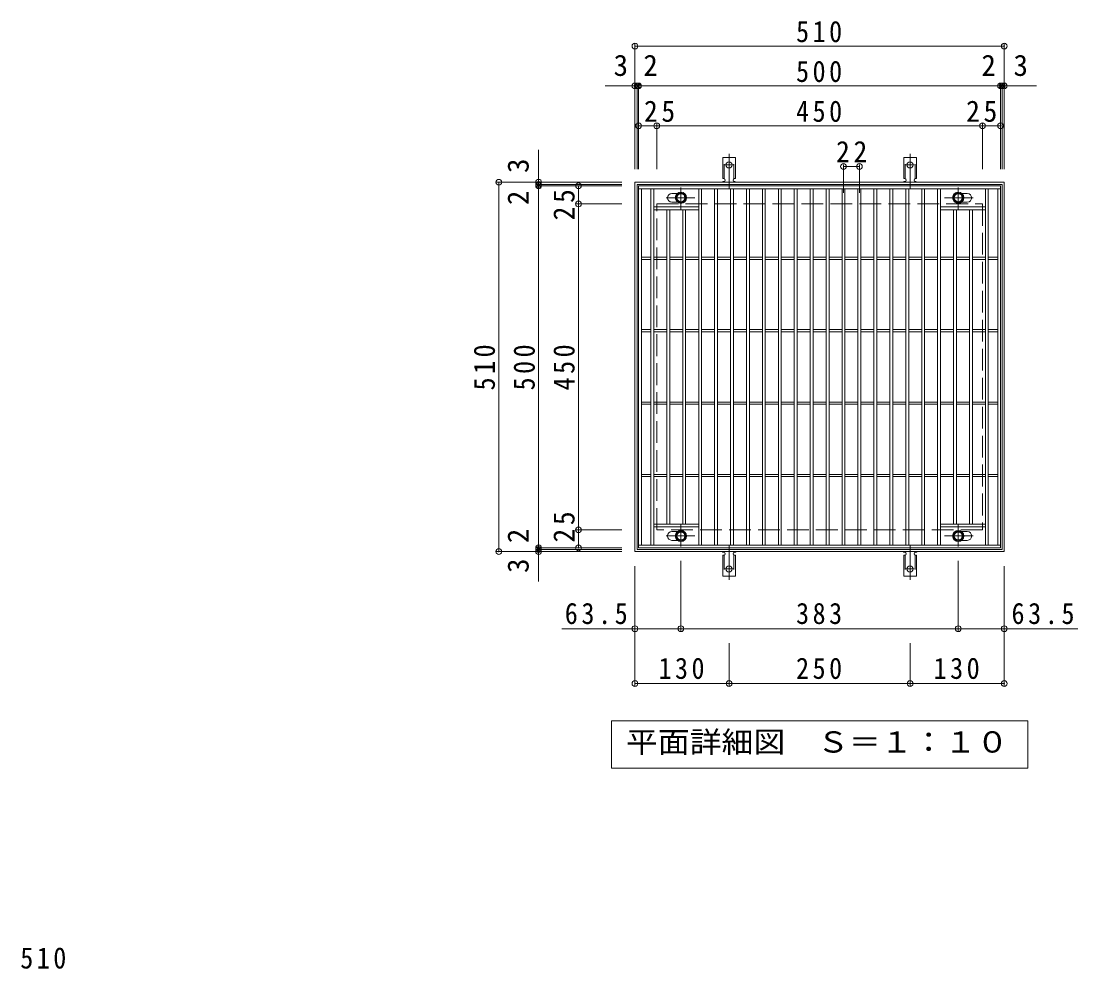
# Model space of a CAD drawing. Units: millimetres, scale not verified. Extents: x -1211 to 1704, y -1378 to 1321.
# Drawn here: x -1089 to 371, y 13 to 1321 of the extents above; entities that cross this region are included whole.
import ezdxf
from ezdxf.enums import TextEntityAlignment as Align

# ---------------------------------------------------------------- set-up
doc = ezdxf.new("R2010")
doc.units = ezdxf.units.MM
doc.header["$LTSCALE"] = 10
doc.header["$PDMODE"] = 32
doc.header["$PDSIZE"] = 8
for name, pattern in [('CHAIN1', [8, 5, -1, 1, -1]), ('CHAIN2', [12, 9, -1, 1, -1]), ('DASHED2', [3, 2, -1]), ('DASHED3', [4, 3, -1])]:
    doc.linetypes.add(name, pattern=pattern)
for name, color, linetype, lineweight in [('C-1', 2, 'Continuous', 9), ('C-2', 3, 'Continuous', 9), ('C-4', 7, 'Continuous', 9), ('C-5', 2, 'Continuous', 9), ('C-8', 4, 'Continuous', 9), ('C-A', 3, 'Continuous', 9), ('D-4', 7, 'Continuous', 9)]:
    doc.layers.add(name, color=color, linetype=linetype, lineweight=lineweight)
doc.styles.add('ＭＳ ゴシック', font='')
doc.styles.get('ＭＳ ゴシック').set_extended_font_data('MS Gothic')

msp = doc.modelspace()

# ---------------------------------------------------------------- linework, layer by layer
at = {"layer": 'C-1'}
for p, q in [((-237.95, 1095.97), (266.05, 1095.97)), ((-237.95, 591.97), (-237.95, 1095.97)), ((266.05, 1095.97), (266.05, 591.97)), ((266.05, 591.97), (-237.95, 591.97))]:
    msp.add_line(p, q, dxfattribs=at)
msp.add_lwpolyline([(-240.95, 588.97), (-240.95, 1098.97), (269.05, 1098.97), (269.05, 588.97)], close=True, dxfattribs=at)
at = {"layer": 'C-1', "linetype": 'DASHED3'}
msp.add_lwpolyline([(-210.95, 618.97), (-210.95, 1068.97), (239.05, 1068.97), (239.05, 618.97)], close=True, dxfattribs=at)
at = {"layer": 'C-2'}
for p, q in [((-235.95, 1089.97), (264.05, 1089.97)), ((-231.95, 597.97), (-231.95, 1089.97)), ((-218.95, 597.97), (-218.95, 1089.97)), ((-214.95, 597.97), (-214.95, 1089.97)), ((-189.95, 1083.47), (-182.36, 1083.47)), ((-152.95, 597.97), (-152.95, 1089.97)), ((-148.95, 597.97), (-148.95, 1089.97)), ((-130.95, 597.97), (-130.95, 1089.97)), ((-126.95, 597.97), (-126.95, 1089.97)), ((-108.95, 597.97), (-108.95, 1089.97)), ((-104.95, 597.97), (-104.95, 1089.97)), ((-86.95, 597.97), (-86.95, 1089.97)), ((-82.95, 597.97), (-82.95, 1089.97)), ((-64.95, 597.97), (-64.95, 1089.97)), ((-60.95, 597.97), (-60.95, 1089.97)), ((-42.95, 597.97), (-42.95, 1089.97)), ((-38.95, 597.97), (-38.95, 1089.97)), ((-20.95, 597.97), (-20.95, 1089.97)), ((-16.95, 597.97), (-16.95, 1089.97)), ((1.05, 597.97), (1.05, 1089.97)), ((5.05, 597.97), (5.05, 1089.97)), ((23.05, 597.97), (23.05, 1089.97)), ((27.05, 597.97), (27.05, 1089.97)), ((45.05, 597.97), (45.05, 1089.97)), ((49.05, 597.97), (49.05, 1089.97)), ((67.05, 597.97), (67.05, 1089.97)), ((71.05, 597.97), (71.05, 1089.97)), ((89.05, 597.97), (89.05, 1089.97)), ((93.05, 597.97), (93.05, 1089.97)), ((111.05, 597.97), (111.05, 1089.97)), ((115.05, 597.97), (115.05, 1089.97)), ((133.05, 597.97), (133.05, 1089.97)), ((137.05, 597.97), (137.05, 1089.97)), ((155.05, 597.97), (155.05, 1089.97)), ((159.05, 597.97), (159.05, 1089.97)), ((177.05, 597.97), (177.05, 1089.97)), ((181.05, 597.97), (181.05, 1089.97)), ((218.05, 1083.47), (210.45, 1083.47)), ((243.05, 597.97), (243.05, 1089.97)), ((247.05, 597.97), (247.05, 1089.97)), ((260.05, 597.97), (260.05, 1089.97)), ((-189.95, 1071.47), (-182.36, 1071.47)), ((218.05, 1071.47), (210.45, 1071.47)), ((-214.95, 1064.97), (-152.95, 1064.97)), ((-214.95, 1060.97), (-152.95, 1060.97)), ((-196.95, 626.97), (-196.95, 1060.97)), ((-192.95, 626.97), (-192.95, 1060.97)), ((-174.95, 626.97), (-174.95, 1060.97)), ((-170.95, 626.97), (-170.95, 1060.97)), ((243.05, 1064.97), (181.05, 1064.97)), ((243.05, 1060.97), (181.05, 1060.97)), ((199.05, 626.97), (199.05, 1060.97)), ((203.05, 626.97), (203.05, 1060.97)), ((221.05, 626.97), (221.05, 1060.97)), ((225.05, 626.97), (225.05, 1060.97)), ((-231.95, 995.47), (-218.95, 995.47)), ((-231.95, 992.47), (-218.95, 992.47)), ((-214.95, 995.47), (-196.95, 995.47)), ((-214.95, 992.47), (-196.95, 992.47)), ((-192.95, 995.47), (-174.95, 995.47)), ((-192.95, 992.47), (-174.95, 992.47)), ((-170.95, 995.47), (-152.95, 995.47)), ((-170.95, 992.47), (-152.95, 992.47)), ((-148.95, 995.47), (-130.95, 995.47)), ((-148.95, 992.47), (-130.95, 992.47)), ((-126.95, 995.47), (-108.95, 995.47)), ((-126.95, 992.47), (-108.95, 992.47)), ((-104.95, 995.47), (-86.95, 995.47)), ((-104.95, 992.47), (-86.95, 992.47)), ((-82.95, 995.47), (-64.95, 995.47)), ((-82.95, 992.47), (-64.95, 992.47)), ((-60.95, 995.47), (-42.95, 995.47)), ((-60.95, 992.47), (-42.95, 992.47)), ((-38.95, 995.47), (-20.95, 995.47)), ((-38.95, 992.47), (-20.95, 992.47)), ((-16.95, 995.47), (1.05, 995.47)), ((-16.95, 992.47), (1.05, 992.47)), ((5.05, 995.47), (23.05, 995.47)), ((5.05, 992.47), (23.05, 992.47)), ((27.05, 995.47), (45.05, 995.47)), ((27.05, 992.47), (45.05, 992.47)), ((49.05, 995.47), (67.05, 995.47)), ((49.05, 992.47), (67.05, 992.47)), ((71.05, 995.47), (89.05, 995.47)), ((71.05, 992.47), (89.05, 992.47)), ((93.05, 995.47), (111.05, 995.47)), ((93.05, 992.47), (111.05, 992.47)), ((115.05, 995.47), (133.05, 995.47)), ((115.05, 992.47), (133.05, 992.47)), ((137.05, 995.47), (155.05, 995.47)), ((137.05, 992.47), (155.05, 992.47)), ((159.05, 995.47), (177.05, 995.47)), ((159.05, 992.47), (177.05, 992.47)), ((181.05, 995.47), (199.05, 995.47)), ((181.05, 992.47), (199.05, 992.47)), ((203.05, 995.47), (221.05, 995.47)), ((203.05, 992.47), (221.05, 992.47)), ((225.05, 995.47), (243.05, 995.47)), ((225.05, 992.47), (243.05, 992.47)), ((247.05, 995.47), (260.05, 995.47)), ((247.05, 992.47), (260.05, 992.47)), ((-231.95, 895.47), (-218.95, 895.47)), ((-231.95, 892.47), (-218.95, 892.47)), ((-214.95, 895.47), (-196.95, 895.47)), ((-214.95, 892.47), (-196.95, 892.47)), ((-192.95, 895.47), (-174.95, 895.47)), ((-192.95, 892.47), (-174.95, 892.47)), ((-170.95, 895.47), (-152.95, 895.47)), ((-170.95, 892.47), (-152.95, 892.47)), ((-148.95, 895.47), (-130.95, 895.47)), ((-148.95, 892.47), (-130.95, 892.47)), ((-126.95, 895.47), (-108.95, 895.47)), ((-126.95, 892.47), (-108.95, 892.47)), ((-104.95, 895.47), (-86.95, 895.47)), ((-104.95, 892.47), (-86.95, 892.47)), ((-82.95, 895.47), (-64.95, 895.47)), ((-82.95, 892.47), (-64.95, 892.47)), ((-60.95, 895.47), (-42.95, 895.47)), ((-60.95, 892.47), (-42.95, 892.47)), ((-38.95, 895.47), (-20.95, 895.47)), ((-38.95, 892.47), (-20.95, 892.47)), ((-16.95, 895.47), (1.05, 895.47)), ((-16.95, 892.47), (1.05, 892.47)), ((5.05, 895.47), (23.05, 895.47)), ((5.05, 892.47), (23.05, 892.47)), ((27.05, 895.47), (45.05, 895.47)), ((27.05, 892.47), (45.05, 892.47)), ((49.05, 895.47), (67.05, 895.47)), ((49.05, 892.47), (67.05, 892.47)), ((71.05, 895.47), (89.05, 895.47)), ((71.05, 892.47), (89.05, 892.47)), ((93.05, 895.47), (111.05, 895.47)), ((93.05, 892.47), (111.05, 892.47)), ((115.05, 895.47), (133.05, 895.47)), ((115.05, 892.47), (133.05, 892.47)), ((137.05, 895.47), (155.05, 895.47)), ((137.05, 892.47), (155.05, 892.47)), ((159.05, 895.47), (177.05, 895.47)), ((159.05, 892.47), (177.05, 892.47)), ((181.05, 895.47), (199.05, 895.47)), ((181.05, 892.47), (199.05, 892.47)), ((203.05, 895.47), (221.05, 895.47)), ((203.05, 892.47), (221.05, 892.47)), ((225.05, 895.47), (243.05, 895.47)), ((225.05, 892.47), (243.05, 892.47)), ((247.05, 895.47), (260.05, 895.47)), ((247.05, 892.47), (260.05, 892.47)), ((-231.95, 795.47), (-218.95, 795.47)), ((-231.95, 792.47), (-218.95, 792.47)), ((-214.95, 795.47), (-196.95, 795.47)), ((-214.95, 792.47), (-196.95, 792.47)), ((-192.95, 795.47), (-174.95, 795.47)), ((-192.95, 792.47), (-174.95, 792.47)), ((-170.95, 795.47), (-152.95, 795.47)), ((-170.95, 792.47), (-152.95, 792.47)), ((-148.95, 795.47), (-130.95, 795.47)), ((-148.95, 792.47), (-130.95, 792.47)), ((-126.95, 795.47), (-108.95, 795.47)), ((-126.95, 792.47), (-108.95, 792.47)), ((-104.95, 795.47), (-86.95, 795.47)), ((-104.95, 792.47), (-86.95, 792.47)), ((-82.95, 795.47), (-64.95, 795.47)), ((-82.95, 792.47), (-64.95, 792.47)), ((-60.95, 795.47), (-42.95, 795.47)), ((-60.95, 792.47), (-42.95, 792.47)), ((-38.95, 795.47), (-20.95, 795.47)), ((-38.95, 792.47), (-20.95, 792.47)), ((-16.95, 795.47), (1.05, 795.47)), ((-16.95, 792.47), (1.05, 792.47)), ((5.05, 795.47), (23.05, 795.47)), ((5.05, 792.47), (23.05, 792.47)), ((27.05, 795.47), (45.05, 795.47)), ((27.05, 792.47), (45.05, 792.47)), ((49.05, 795.47), (67.05, 795.47)), ((49.05, 792.47), (67.05, 792.47)), ((71.05, 795.47), (89.05, 795.47)), ((71.05, 792.47), (89.05, 792.47)), ((93.05, 795.47), (111.05, 795.47)), ((93.05, 792.47), (111.05, 792.47)), ((115.05, 795.47), (133.05, 795.47)), ((115.05, 792.47), (133.05, 792.47)), ((137.05, 795.47), (155.05, 795.47)), ((137.05, 792.47), (155.05, 792.47)), ((159.05, 795.47), (177.05, 795.47)), ((159.05, 792.47), (177.05, 792.47)), ((181.05, 795.47), (199.05, 795.47)), ((181.05, 792.47), (199.05, 792.47)), ((203.05, 795.47), (221.05, 795.47)), ((203.05, 792.47), (221.05, 792.47)), ((225.05, 795.47), (243.05, 795.47)), ((225.05, 792.47), (243.05, 792.47)), ((247.05, 795.47), (260.05, 795.47)), ((247.05, 792.47), (260.05, 792.47)), ((-231.95, 695.47), (-218.95, 695.47)), ((-231.95, 692.47), (-218.95, 692.47)), ((-214.95, 695.47), (-196.95, 695.47)), ((-214.95, 692.47), (-196.95, 692.47)), ((-192.95, 695.47), (-174.95, 695.47)), ((-192.95, 692.47), (-174.95, 692.47)), ((-170.95, 695.47), (-152.95, 695.47)), ((-170.95, 692.47), (-152.95, 692.47)), ((-148.95, 695.47), (-130.95, 695.47)), ((-148.95, 692.47), (-130.95, 692.47)), ((-126.95, 695.47), (-108.95, 695.47)), ((-126.95, 692.47), (-108.95, 692.47)), ((-104.95, 695.47), (-86.95, 695.47)), ((-104.95, 692.47), (-86.95, 692.47)), ((-82.95, 695.47), (-64.95, 695.47)), ((-82.95, 692.47), (-64.95, 692.47)), ((-60.95, 695.47), (-42.95, 695.47)), ((-60.95, 692.47), (-42.95, 692.47)), ((-38.95, 695.47), (-20.95, 695.47)), ((-38.95, 692.47), (-20.95, 692.47)), ((-16.95, 695.47), (1.05, 695.47)), ((-16.95, 692.47), (1.05, 692.47)), ((5.05, 695.47), (23.05, 695.47)), ((5.05, 692.47), (23.05, 692.47)), ((27.05, 695.47), (45.05, 695.47)), ((27.05, 692.47), (45.05, 692.47)), ((49.05, 695.47), (67.05, 695.47)), ((49.05, 692.47), (67.05, 692.47)), ((71.05, 695.47), (89.05, 695.47)), ((71.05, 692.47), (89.05, 692.47)), ((93.05, 695.47), (111.05, 695.47)), ((93.05, 692.47), (111.05, 692.47)), ((115.05, 695.47), (133.05, 695.47)), ((115.05, 692.47), (133.05, 692.47)), ((137.05, 695.47), (155.05, 695.47)), ((137.05, 692.47), (155.05, 692.47)), ((159.05, 695.47), (177.05, 695.47)), ((159.05, 692.47), (177.05, 692.47)), ((181.05, 695.47), (199.05, 695.47)), ((181.05, 692.47), (199.05, 692.47)), ((203.05, 695.47), (221.05, 695.47)), ((203.05, 692.47), (221.05, 692.47)), ((225.05, 695.47), (243.05, 695.47)), ((225.05, 692.47), (243.05, 692.47)), ((247.05, 695.47), (260.05, 695.47)), ((247.05, 692.47), (260.05, 692.47)), ((-214.95, 626.97), (-152.95, 626.97)), ((-214.95, 622.97), (-152.95, 622.97)), ((-189.95, 616.47), (-182.36, 616.47)), ((243.05, 626.97), (181.05, 626.97)), ((243.05, 622.97), (181.05, 622.97)), ((218.05, 616.47), (210.45, 616.47)), ((-189.95, 604.47), (-182.36, 604.47)), ((218.05, 604.47), (210.45, 604.47)), ((264.05, 597.97), (-235.95, 597.97))]:
    msp.add_line(p, q, dxfattribs=at)
at = {"layer": 'C-2', "color": 7}
for p, q in [((-177.45, 479.47), (-177.45, 576.09)), ((205.55, 479.47), (205.55, 576.09)), ((-240.95, 403.71), (-240.95, 568.97)), ((269.05, 403.71), (269.05, 568.97)), ((-240.95, 482.47), (-341.95, 482.47)), ((-240.95, 482.47), (-177.45, 482.47)), ((-177.45, 482.47), (205.55, 482.47)), ((205.55, 482.47), (269.05, 482.47)), ((269.05, 482.47), (370.7, 482.47)), ((-110.95, 403.71), (-110.95, 462.42)), ((139.05, 403.71), (139.05, 462.42)), ((-240.95, 406.71), (-110.95, 406.71)), ((-110.95, 406.71), (139.05, 406.71)), ((139.05, 406.71), (269.05, 406.71))]:
    msp.add_line(p, q, dxfattribs=at)
at = {"layer": 'C-2'}
msp.add_lwpolyline([(-235.95, 593.97), (-235.95, 1093.97), (264.05, 1093.97), (264.05, 593.97)], close=True, dxfattribs=at)
for centre, start, end in [((-189.95, 1077.47), 90, 270), ((218.05, 1077.47), 270, 90), ((-189.95, 610.47), 90, 270), ((218.05, 610.47), 270, 90)]:
    msp.add_arc(centre, 6, start, end, dxfattribs=at)
at = {"layer": 'C-2', "color": 7}
for p in [(-240.95, 482.47), (-177.45, 482.47), (205.55, 482.47), (269.05, 482.47), (-240.95, 406.71), (-110.95, 406.71), (139.05, 406.71), (269.05, 406.71)]:
    msp.add_point(p, dxfattribs=at)
at = {"layer": 'C-4'}
for p, q in [((-240.95, 1116.97), (-240.95, 1289.97)), ((-240.95, 1286.97), (269.05, 1286.97)), ((269.05, 1116.97), (269.05, 1289.97)), ((-282.27, 1231.97), (313.8, 1231.97)), ((-237.95, 1116.97), (-237.95, 1234.97)), ((-235.95, 1116.97), (-235.95, 1234.97)), ((264.05, 1116.97), (264.05, 1234.97)), ((266.05, 1116.97), (266.05, 1234.97)), ((-235.95, 1176.97), (264.05, 1176.97)), ((-210.95, 1116.97), (-210.95, 1179.97)), ((239.05, 1116.97), (239.05, 1179.97)), ((-373.95, 547.65), (-373.95, 1143.72)), ((47.05, 1123.65), (47.05, 1084.5)), ((47.05, 1120.65), (69.05, 1120.65)), ((69.05, 1123.65), (69.05, 1084.5)), ((-258.95, 1098.97), (-431.95, 1098.97)), ((-428.95, 588.97), (-428.95, 1098.97)), ((-258.95, 1095.97), (-376.95, 1095.97)), ((-258.95, 1093.97), (-376.95, 1093.97)), ((-318.95, 593.97), (-318.95, 1093.97)), ((-258.95, 1068.97), (-321.95, 1068.97)), ((-258.95, 618.97), (-321.95, 618.97)), ((-258.95, 588.97), (-431.95, 588.97)), ((-258.95, 593.97), (-376.95, 593.97)), ((-258.95, 591.97), (-376.95, 591.97))]:
    msp.add_line(p, q, dxfattribs=at)
for p in [(-240.95, 1286.97), (269.05, 1286.97), (-240.95, 1231.97), (-237.95, 1231.97), (-235.95, 1231.97), (264.05, 1231.97), (266.05, 1231.97), (269.05, 1231.97), (-235.95, 1176.97), (-210.95, 1176.97), (239.05, 1176.97), (264.05, 1176.97), (47.05, 1120.65), (69.05, 1120.65), (-428.95, 1098.97), (-373.95, 1098.97), (-373.95, 1095.97), (-373.95, 1093.97), (-318.95, 1093.97), (-318.95, 1068.97), (-318.95, 618.97), (-428.95, 588.97), (-373.95, 593.97), (-373.95, 591.97), (-373.95, 588.97), (-318.95, 593.97)]:
    msp.add_point(p, dxfattribs=at)
at = {"layer": 'C-5', "color": 7}
msp.add_lwpolyline([(-273.45, 290.09), (-273.45, 355.09), (301.55, 355.09), (301.55, 290.09)], close=True, dxfattribs=at)
at = {"layer": 'C-8', "linetype": 'CHAIN1'}
for p, q in [((-177.45, 1061.5), (-177.45, 1091.85)), ((205.55, 1061.5), (205.55, 1091.85)), ((-197.92, 1077.47), (-158.23, 1077.47)), ((226.02, 1077.47), (186.33, 1077.47)), ((-177.45, 626.44), (-177.45, 596.09)), ((205.55, 626.44), (205.55, 596.09)), ((-197.92, 610.47), (-158.23, 610.47)), ((226.02, 610.47), (186.33, 610.47))]:
    msp.add_line(p, q, dxfattribs=at)
at = {"layer": 'C-8'}
for points in [[(-170.95, 1073.72), (-170.95, 1081.22), (-177.45, 1084.98), (-183.95, 1081.22), (-183.95, 1073.72), (-177.45, 1069.96)], [(199.05, 1073.72), (199.05, 1081.22), (205.55, 1084.98), (212.05, 1081.22), (212.05, 1073.72), (205.55, 1069.96)], [(-170.95, 614.22), (-170.95, 606.72), (-177.45, 602.97), (-183.95, 606.72), (-183.95, 614.22), (-177.45, 617.98)], [(199.05, 614.22), (199.05, 606.72), (205.55, 602.97), (212.05, 606.72), (212.05, 614.22), (205.55, 617.98)]]:
    msp.add_lwpolyline(points, close=True, dxfattribs=at)
for centre, radius in [((-177.45, 1077.47), 7.75), ((-177.45, 1077.47), 6.5), ((-177.45, 1077.47), 5.5), ((205.55, 1077.47), 7.75), ((205.55, 1077.47), 6.5), ((205.55, 1077.47), 5.5), ((-177.45, 610.47), 7.75), ((-177.45, 610.47), 6.5), ((-177.45, 610.47), 5.5), ((205.55, 610.47), 7.75), ((205.55, 610.47), 6.5), ((205.55, 610.47), 5.5)]:
    msp.add_circle(centre, radius, dxfattribs=at)
at = {"layer": 'C-A'}
for p, q in [((-119.7, 1103.97), (-119.7, 1132.97)), ((-119.7, 1132.97), (-102.2, 1132.97)), ((-102.2, 1103.97), (-102.2, 1132.97)), ((130.3, 1103.97), (130.3, 1132.97)), ((130.3, 1132.97), (147.8, 1132.97)), ((147.8, 1103.97), (147.8, 1132.97)), ((-119.7, 1103.97), (-118.45, 1103.97)), ((-118.45, 1099.97), (-118.96, 1099.97)), ((-102.2, 1103.97), (-103.45, 1103.97)), ((-102.95, 1099.97), (-103.45, 1099.97)), ((130.3, 1103.97), (131.55, 1103.97)), ((131.55, 1099.97), (131.04, 1099.97)), ((147.8, 1103.97), (146.55, 1103.97)), ((147.05, 1099.97), (146.55, 1099.97)), ((-119.7, 583.97), (-118.45, 583.97)), ((-119.7, 583.97), (-119.7, 554.97)), ((-118.95, 587.97), (-118.45, 587.97)), ((-103.46, 587.97), (-102.95, 587.97)), ((-102.2, 583.97), (-103.45, 583.97)), ((-102.2, 583.97), (-102.2, 554.97)), ((130.3, 583.97), (131.55, 583.97)), ((130.3, 583.97), (130.3, 554.97)), ((131.05, 587.97), (131.55, 587.97)), ((146.54, 587.97), (147.05, 587.97)), ((147.8, 583.97), (146.55, 583.97)), ((147.8, 583.97), (147.8, 554.97)), ((-102.2, 554.97), (-119.7, 554.97)), ((147.8, 554.97), (130.3, 554.97))]:
    msp.add_line(p, q, dxfattribs=at)
at = {"layer": 'C-A', "linetype": 'DASHED2'}
for p, q in [((-117.7, 1103.82), (-117.7, 1132.97)), ((-104.2, 1103.82), (-104.2, 1132.97)), ((132.3, 1103.82), (132.3, 1132.97)), ((145.8, 1103.82), (145.8, 1132.97)), ((-117.7, 584.12), (-117.7, 554.97)), ((-104.2, 584.12), (-104.2, 554.97)), ((132.3, 584.12), (132.3, 554.97)), ((145.8, 584.12), (145.8, 554.97))]:
    msp.add_line(p, q, dxfattribs=at)
at = {"layer": 'C-A', "color": 7, "linetype": 'CHAIN2'}
for p, q in [((-110.95, 1089.97), (-110.95, 1137.97)), ((139.05, 1089.97), (139.05, 1137.97)), ((-105.18, 1122.97), (-116.73, 1122.97)), ((144.82, 1122.97), (133.27, 1122.97)), ((-110.95, 597.97), (-110.95, 549.97)), ((139.05, 597.97), (139.05, 549.97)), ((-116.73, 564.97), (-105.18, 564.97)), ((133.27, 564.97), (144.82, 564.97))]:
    msp.add_line(p, q, dxfattribs=at)
at = {"layer": 'C-A'}
for centre in [(-110.95, 1122.97), (139.05, 1122.97), (-110.95, 564.97), (139.05, 564.97)]:
    msp.add_circle(centre, 4.25, dxfattribs=at)
for centre, start, end in [((-118.95, 1097.97), 90.24162, 150.00072), ((-118.45, 1101.97), 270.13329, 90), ((-103.45, 1101.97), 90, 270), ((-102.95, 1097.97), 29.99951, 89.72403), ((131.05, 1097.97), 90.24162, 150.00072), ((131.55, 1101.97), 270.13329, 90), ((146.55, 1101.97), 90, 270), ((147.05, 1097.97), 29.99951, 89.72403), ((-118.95, 589.97), 209.99951, 269.72403), ((-118.45, 585.97), 270, 90), ((-103.45, 585.97), 90.13329, 270), ((-102.95, 589.97), 270.24162, 330.00072), ((131.05, 589.97), 209.99951, 269.72403), ((131.55, 585.97), 270, 90), ((146.55, 585.97), 90.13329, 270), ((147.05, 589.97), 270.24162, 330.00072)]:
    msp.add_arc(centre, 2, start, end, dxfattribs=at)

# ---------------------------------------------------------------- texts
at = {"layer": 'C-2', "color": 2, "char_height": 29.33, "attachment_point": 7, "style": 'ＭＳ ゴシック'}
for s, insert in [('\\T1.28;\\W0.9;63.5', (-337.84, 488.47)), ('\\T1.27;\\W0.9;383', (-18.45, 488.47)), ('\\T1.28;\\W0.9;63.5', (279.09, 488.47)), ('\\T1.27;\\W0.9;130', (-208.45, 412.71)), ('\\T1.27;\\W0.9;250', (-18.45, 412.71)), ('\\T1.27;\\W0.9;130', (171.55, 412.71))]:
    msp.add_mtext(s, dxfattribs=dict(at, insert=insert))
at = {"layer": 'C-4', "color": 2, "style": 'ＭＳ ゴシック'}
for s, p in [('3', (-270.47, 1236.97)), ('2', (-229.38, 1236.97)), ('2', (237.48, 1236.97)), ('3', (281.81, 1236.97))]:
    msp.add_text(s, height=29.33, dxfattribs=at).set_placement(p, align=Align.BOTTOM_LEFT)
for s, p in [('3', (-378.95, 1111.74)), ('2', (-378.95, 1067.4)), ('2', (-378.95, 600.54)), ('3', (-378.95, 559.45))]:
    msp.add_text(s, height=29.33, rotation=90, dxfattribs=at).set_placement(p, align=Align.BOTTOM_LEFT)
at = {"layer": 'C-4', "color": 2, "char_height": 29.33, "attachment_point": 7, "style": 'ＭＳ ゴシック'}
for s, insert in [('\\T1.27;\\W0.9;510', (-18.45, 1291.97)), ('\\T1.27;\\W0.9;500', (-18.45, 1236.97)), ('\\T1.27;\\W0.95;25', (-228.49, 1181.97)), ('\\T1.27;\\W0.9;450', (-18.45, 1181.97)), ('\\T1.27;\\W0.95;25', (216.37, 1181.97)), ('\\T1.27;\\W0.95;22', (36.8, 1126.65))]:
    msp.add_mtext(s, dxfattribs=dict(at, insert=insert))
at = {"layer": 'C-4', "color": 2, "char_height": 29.33, "attachment_point": 7, "rotation": 90, "style": 'ＭＳ ゴシック'}
for s, insert in [('\\T1.27;\\W0.95;25', (-323.95, 1046.29)), ('\\T1.27;\\W0.9;510', (-433.95, 811.47)), ('\\T1.27;\\W0.9;500', (-378.95, 811.47)), ('\\T1.27;\\W0.9;450', (-323.95, 811.47)), ('\\T1.27;\\W0.95;25', (-323.95, 601.43))]:
    msp.add_mtext(s, dxfattribs=dict(at, insert=insert))
at = {"layer": 'C-5', "style": 'ＭＳ ゴシック', "width": 1.1}
msp.add_text('平面詳細図\u3000Ｓ＝１：１０', height=29.33, dxfattribs=at).set_placement((-253.45, 302.59), align=Align.BOTTOM_LEFT)
at = {"layer": 'D-4', "color": 2, "insert": (-1089.86, 12.73), "char_height": 29.33, "attachment_point": 7, "style": 'ＭＳ ゴシック'}
msp.add_mtext('\\T1.27;\\W0.9;510', dxfattribs=at)

doc.saveas('drawing.dxf')
